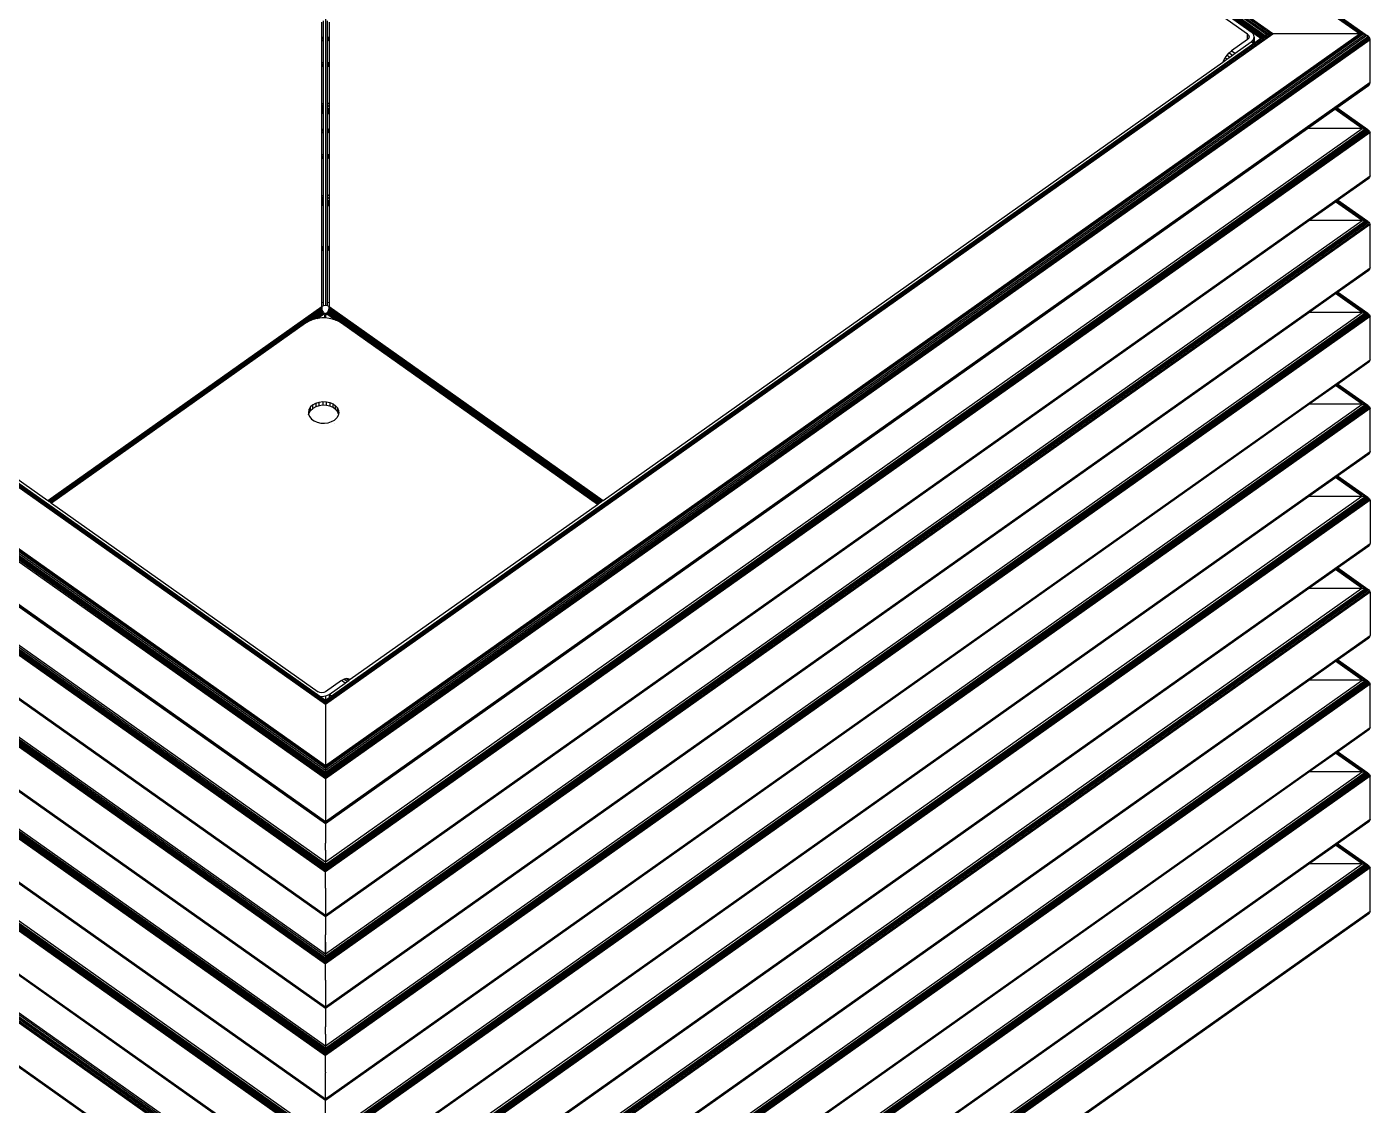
# Model space of a CAD drawing. Header units: inches. Extents: x 10 to 4608, y 10 to 3261.
# Drawn here: x 2988 to 3691, y 1895 to 2459 of the extents above; entities that cross this region are included whole.
import ezdxf

# ---------------------------------------------------------------- set-up
doc = ezdxf.new("R2010")
doc.units = ezdxf.units.IN
doc.header["$MEASUREMENT"] = 0

msp = doc.modelspace()

# ---------------------------------------------------------------- linework, layer by layer
for p, q in [((3144.38, 2840.01), (3690.29, 2454)), ((3144.38, 2839.95), (3689.56, 2454.45)), ((3144.38, 2839.67), (3688.65, 2454.82)), ((3144.38, 2839.22), (3687.64, 2455.08)), ((3144.38, 2838.63), (3686.59, 2455.23)), ((3685.56, 2455.28), (3144.38, 2837.95)), ((3640.3, 2455.28), (3144.38, 2805.95)), ((3639.27, 2455.23), (3144.38, 2805.17)), ((3144.38, 2804.28), (3638.22, 2455.08)), ((3637.21, 2454.82), (3144.38, 2803.3)), ((3144.38, 2802.29), (3636.3, 2454.45)), ((3635.57, 2454), (3144.38, 2801.32)), ((3634.95, 2453.56), (3144.38, 2800.44)), ((3634.42, 2453.19), (3144.38, 2799.7)), ((3144.38, 2795.67), (3144.38, 2313.19)), ((3627.1, 2455.12), (3146.27, 2795.12)), ((3148.16, 2796.45), (3628.99, 2456.45)), ((3142.5, 2453.08), (3142.5, 2461.49)), ((3143.36, 2453.69), (3143.36, 2462.11)), ((3145.4, 2453.69), (3145.4, 2462.11)), ((3146.27, 2461.49), (3146.27, 2453.08)), ((3144.38, 2067.98), (2598.48, 2454)), ((3144.38, 2068.96), (2599.21, 2454.45)), ((3144.38, 2069.96), (2600.12, 2454.82)), ((3144.38, 2070.94), (2601.13, 2455.08)), ((3144.38, 2071.84), (2602.18, 2455.23)), ((2603.21, 2455.28), (3144.38, 2072.61)), ((2648.47, 2455.28), (3144.38, 2104.61)), ((2649.5, 2455.23), (3144.38, 2105.29)), ((3144.38, 2105.89), (2650.55, 2455.08)), ((2651.56, 2454.82), (3144.38, 2106.34)), ((3144.38, 2106.61), (2652.47, 2454.45)), ((3144.38, 2104.61), (3640.3, 2455.28)), ((3144.38, 2072.61), (3685.56, 2455.28)), ((3144.38, 2105.29), (3639.27, 2455.23)), ((3686.59, 2455.23), (3144.38, 2071.84)), ((3638.22, 2455.08), (3144.38, 2105.89)), ((3687.64, 2455.08), (3144.38, 2070.94)), ((3144.38, 2106.34), (3637.21, 2454.82)), ((3688.65, 2454.82), (3144.38, 2069.96)), ((3636.3, 2454.45), (3144.38, 2106.61)), ((3689.56, 2454.45), (3144.38, 2068.96)), ((3690.29, 2454), (3144.38, 2067.98)), ((3627.1, 2452.45), (3627.1, 2455.12)), ((3627.1, 2455.12), (3627.68, 2454.51)), ((3627.68, 2454.51), (3627.88, 2453.78)), ((3627.68, 2454.51), (3627.68, 2453.06)), ((3627.88, 2453.78), (3627.68, 2453.06)), ((3630.14, 2455.23), (3628.99, 2456.45)), ((3634.01, 2452.9), (3628.99, 2456.45)), ((3630.55, 2453.78), (3630.14, 2455.23)), ((3630.14, 2452.34), (3630.55, 2453.78)), ((3630.55, 2453.78), (3630.55, 2450.45)), ((3634.95, 2453.56), (3635.57, 2454)), ((3636.3, 2454.45), (3635.57, 2454)), ((3637.21, 2454.82), (3636.3, 2454.45)), ((3638.22, 2455.08), (3637.21, 2454.82)), ((3639.27, 2455.23), (3638.22, 2455.08)), ((3640.3, 2455.28), (3639.27, 2455.23)), ((3685.56, 2455.28), (3640.3, 2455.28)), ((3686.59, 2455.23), (3685.56, 2455.28)), ((3687.64, 2455.08), (3686.59, 2455.23)), ((3688.65, 2454.82), (3687.64, 2455.08)), ((3689.56, 2454.45), (3688.65, 2454.82)), ((3690.29, 2454), (3689.56, 2454.45)), ((3690.82, 2453.49), (3690.29, 2454)), ((2597.55, 2452.45), (3144.38, 2065.78)), ((3144.38, 2066.37), (2597.65, 2452.97)), ((3144.38, 2067.11), (2597.95, 2453.49)), ((2656.57, 2451.62), (3141.32, 2108.85)), ((2659.78, 2451.12), (2999.06, 2211.21)), ((3142.5, 2453.08), (3143.36, 2453.69)), ((3143.36, 2453.64), (3142.5, 2453.03)), ((3143.36, 2453.44), (3142.5, 2452.83)), ((3143.36, 2453.1), (3142.5, 2452.49)), ((3142.5, 2453.03), (3142.5, 2453.08)), ((3142.5, 2452.83), (3142.5, 2453.03)), ((3142.5, 2452.49), (3142.5, 2452.83)), ((3142.5, 2451.53), (3142.5, 2452.49)), ((3143.36, 2452.14), (3142.5, 2451.53)), ((3142.5, 2439.75), (3142.5, 2451.53)), ((3143.36, 2453.64), (3143.36, 2453.69)), ((3143.36, 2453.44), (3143.36, 2453.64)), ((3143.36, 2453.1), (3143.36, 2453.44)), ((3143.36, 2452.14), (3143.36, 2453.1)), ((3143.36, 2440.36), (3143.36, 2452.14)), ((3690.82, 2453.49), (3144.38, 2067.11)), ((3691.12, 2452.97), (3144.38, 2066.37)), ((3144.38, 2065.78), (3691.21, 2452.45)), ((3145.4, 2453.69), (3146.27, 2453.08)), ((3145.4, 2453.64), (3145.4, 2453.69)), ((3146.27, 2453.03), (3145.4, 2453.64)), ((3145.4, 2453.44), (3145.4, 2453.64)), ((3146.27, 2452.83), (3145.4, 2453.44)), ((3145.4, 2453.1), (3145.4, 2453.44)), ((3145.4, 2453.1), (3146.27, 2452.49)), ((3145.4, 2452.14), (3145.4, 2453.1)), ((3146.27, 2451.53), (3145.4, 2452.14)), ((3145.4, 2440.36), (3145.4, 2452.14)), ((3146.27, 2453.08), (3146.27, 2453.03)), ((3146.27, 2453.03), (3146.27, 2452.83)), ((3146.27, 2452.83), (3146.27, 2452.49)), ((3146.27, 2452.49), (3146.27, 2451.53)), ((3146.27, 2451.53), (3146.27, 2439.75)), ((3147.52, 2108.9), (3630.24, 2450.23)), ((3627.1, 2452.45), (3618.68, 2446.5)), ((3620.57, 2445.16), (3628.99, 2451.12)), ((3627.68, 2453.06), (3627.1, 2452.45)), ((3628.99, 2451.12), (3630.14, 2452.34)), ((3630.14, 2450.3), (3628.99, 2451.12)), ((3630.14, 2450.3), (3630.14, 2452.34)), ((3630.24, 2450.23), (3630.14, 2450.3)), ((3630.24, 2450.23), (3630.55, 2450.45)), ((3630.55, 2450.45), (3634.01, 2452.9)), ((3634.01, 2452.9), (3634.42, 2453.19)), ((3634.42, 2453.19), (3634.95, 2453.56)), ((3691.12, 2452.97), (3690.82, 2453.49)), ((3691.21, 2452.45), (3691.12, 2452.97)), ((3691.21, 2429.82), (3691.21, 2452.45)), ((3143.36, 2440.36), (3142.5, 2439.75)), ((3142.5, 2438.87), (3142.5, 2439.75)), ((3143.36, 2439.48), (3143.36, 2440.36)), ((3146.27, 2439.75), (3145.4, 2440.36)), ((3145.4, 2439.48), (3145.4, 2440.36)), ((3146.27, 2439.75), (3146.27, 2438.87)), ((3289.71, 2211.21), (3614.06, 2440.57)), ((3614.06, 2440.57), (3615.35, 2442.76)), ((3614.06, 2440.57), (3616.26, 2442.12)), ((3615.35, 2442.76), (3616.33, 2444.2)), ((3616.26, 2442.12), (3615.35, 2442.76)), ((3616.26, 2442.12), (3617.77, 2443.18)), ((3616.33, 2444.2), (3617.46, 2445.47)), ((3616.33, 2444.2), (3617.77, 2443.18)), ((3617.46, 2445.47), (3618.68, 2446.5)), ((3617.46, 2445.47), (3619.24, 2444.22)), ((3617.77, 2443.18), (3619.24, 2444.22)), ((3618.68, 2446.5), (3620.57, 2445.16)), ((3619.24, 2444.22), (3620.57, 2445.16)), ((3142.5, 2438.87), (3143.36, 2439.48)), ((3143.36, 2439.4), (3142.5, 2438.79)), ((3143.36, 2439.14), (3142.5, 2438.53)), ((3142.5, 2438.45), (3143.36, 2439.06)), ((3143.36, 2438.91), (3142.5, 2438.3)), ((3142.5, 2438.79), (3142.5, 2438.87)), ((3143.36, 2438.86), (3142.5, 2438.25)), ((3142.5, 2438.2), (3143.36, 2438.81)), ((3142.5, 2438.53), (3142.5, 2438.79)), ((3142.5, 2438.45), (3142.5, 2438.53)), ((3142.5, 2438.3), (3142.5, 2438.45)), ((3142.5, 2438.25), (3142.5, 2438.3)), ((3142.5, 2438.2), (3142.5, 2438.25)), ((3142.5, 2418.53), (3142.5, 2438.2)), ((3143.36, 2439.4), (3143.36, 2439.48)), ((3143.36, 2439.14), (3143.36, 2439.4)), ((3143.36, 2439.06), (3143.36, 2439.14)), ((3143.36, 2438.91), (3143.36, 2439.06)), ((3143.36, 2438.86), (3143.36, 2438.91)), ((3143.36, 2438.81), (3143.36, 2438.86)), ((3143.36, 2419.14), (3143.36, 2438.81)), ((3146.27, 2438.87), (3145.4, 2439.48)), ((3145.4, 2439.45), (3145.4, 2439.48)), ((3145.4, 2439.45), (3146.27, 2438.83)), ((3145.4, 2439.29), (3145.4, 2439.45)), ((3146.27, 2438.68), (3145.4, 2439.29)), ((3145.4, 2439.02), (3145.4, 2439.29)), ((3146.27, 2438.41), (3145.4, 2439.02)), ((3145.4, 2438.89), (3145.4, 2439.02)), ((3145.4, 2438.89), (3146.27, 2438.28)), ((3145.4, 2438.85), (3145.4, 2438.89)), ((3145.4, 2438.85), (3146.27, 2438.24)), ((3145.4, 2438.81), (3145.4, 2438.85)), ((3146.27, 2438.19), (3145.4, 2438.81)), ((3145.4, 2419.14), (3145.4, 2438.81)), ((3146.27, 2438.87), (3146.27, 2438.83)), ((3146.27, 2438.83), (3146.27, 2438.68)), ((3146.27, 2438.68), (3146.27, 2438.41)), ((3146.27, 2438.41), (3146.27, 2438.28)), ((3146.27, 2438.28), (3146.27, 2438.24)), ((3146.27, 2438.24), (3146.27, 2438.19)), ((3146.27, 2438.19), (3146.27, 2418.53)), ((3144.38, 2043.16), (2597.55, 2429.82)), ((2597.65, 2429.31), (3144.38, 2042.71)), ((2597.95, 2428.78), (3144.38, 2042.4)), ((3691.21, 2429.82), (3144.38, 2043.16)), ((3144.38, 2042.71), (3691.12, 2429.31)), ((3144.38, 2042.4), (3690.82, 2428.78)), ((3673.82, 2416.63), (3690.29, 2428.28)), ((3690.29, 2428.28), (3690.82, 2428.78)), ((3690.82, 2428.78), (3691.12, 2429.31)), ((3691.12, 2429.31), (3691.21, 2429.82)), ((3142.5, 2418.53), (3143.36, 2419.14)), ((3143.36, 2417.89), (3143.36, 2419.14)), ((3146.27, 2418.53), (3145.4, 2419.14)), ((3145.4, 2417.97), (3145.4, 2419.14)), ((3142.5, 2417.28), (3142.5, 2418.53)), ((3143.36, 2417.89), (3142.5, 2417.28)), ((3142.5, 2416.54), (3142.5, 2417.28)), ((3142.5, 2416.54), (3143.36, 2417.16)), ((3142.5, 2415.79), (3142.5, 2416.54)), ((3142.5, 2415.79), (3143.36, 2416.4)), ((3142.5, 2415.06), (3142.5, 2415.79)), ((3143.36, 2415.67), (3142.5, 2415.06)), ((3142.5, 2414.4), (3142.5, 2415.06)), ((3142.5, 2414.4), (3143.36, 2415.01)), ((3142.5, 2413.85), (3143.36, 2414.46)), ((3142.5, 2413.85), (3142.5, 2414.4)), ((3143.36, 2414.02), (3142.5, 2413.41)), ((3142.5, 2413.41), (3142.5, 2413.85)), ((3142.5, 2405), (3142.5, 2413.41)), ((3143.36, 2417.16), (3143.36, 2417.89)), ((3143.36, 2416.4), (3143.36, 2417.16)), ((3143.36, 2415.67), (3143.36, 2416.4)), ((3143.36, 2415.01), (3143.36, 2415.67)), ((3143.36, 2414.46), (3143.36, 2415.01)), ((3143.36, 2414.02), (3143.36, 2414.46)), ((3143.36, 2405.61), (3143.36, 2414.02)), ((3145.4, 2417.97), (3146.27, 2417.36)), ((3145.4, 2416.58), (3145.4, 2417.97)), ((3145.4, 2416.58), (3146.27, 2415.97)), ((3145.4, 2415.89), (3145.4, 2416.58)), ((3145.4, 2415.89), (3146.27, 2415.28)), ((3145.4, 2415.25), (3145.4, 2415.89)), ((3146.27, 2414.64), (3145.4, 2415.25)), ((3145.4, 2414.7), (3145.4, 2415.25)), ((3146.27, 2414.09), (3145.4, 2414.7)), ((3145.4, 2414.24), (3145.4, 2414.7)), ((3145.4, 2414.24), (3146.27, 2413.63)), ((3145.4, 2414.02), (3145.4, 2414.24)), ((3145.4, 2414.02), (3146.27, 2413.41)), ((3145.4, 2405.61), (3145.4, 2414.02)), ((3146.27, 2418.53), (3146.27, 2417.36)), ((3146.27, 2417.36), (3146.27, 2415.97)), ((3146.27, 2415.97), (3146.27, 2415.28)), ((3146.27, 2415.28), (3146.27, 2414.64)), ((3146.27, 2414.64), (3146.27, 2414.09)), ((3146.27, 2414.09), (3146.27, 2413.63)), ((3146.27, 2413.63), (3146.27, 2413.41)), ((3146.27, 2413.41), (3146.27, 2405)), ((3658.48, 2405.78), (3672.73, 2415.85)), ((3672.73, 2415.85), (3673.4, 2416.33)), ((3686.97, 2405.78), (3672.73, 2415.85)), ((3673.4, 2416.33), (3673.64, 2416.5)), ((3673.4, 2416.33), (3688.53, 2405.63)), ((3673.64, 2416.5), (3673.79, 2416.6)), ((3689.29, 2405.44), (3673.64, 2416.5)), ((3673.79, 2416.6), (3673.82, 2416.63)), ((3689.97, 2405.16), (3673.79, 2416.6)), ((3673.82, 2416.63), (3690.52, 2404.82)), ((3144.38, 2018.64), (2598.25, 2404.82)), ((2598.8, 2405.16), (3144.38, 2019.37)), ((2599.48, 2405.44), (3144.38, 2020.13)), ((3144.38, 2020.86), (2600.24, 2405.63)), ((2601.8, 2405.78), (3144.38, 2022.12)), ((2630.29, 2405.78), (3144.38, 2042.26)), ((3142.5, 2405), (3143.36, 2405.61)), ((3143.36, 2405.56), (3142.5, 2404.95)), ((3143.36, 2405.36), (3142.5, 2404.74)), ((3143.36, 2405.02), (3142.5, 2404.4)), ((3142.5, 2404.95), (3142.5, 2405)), ((3142.5, 2404.74), (3142.5, 2404.95)), ((3142.5, 2404.4), (3142.5, 2404.74)), ((3143.36, 2405.56), (3143.36, 2405.61)), ((3143.36, 2405.36), (3143.36, 2405.56)), ((3143.36, 2405.02), (3143.36, 2405.36)), ((3143.36, 2404.06), (3143.36, 2405.02)), ((3144.38, 2022.12), (3686.97, 2405.78)), ((3144.38, 2042.26), (3658.48, 2405.78)), ((3144.38, 2020.86), (3688.53, 2405.63)), ((3144.38, 2020.13), (3689.29, 2405.44)), ((3144.38, 2019.37), (3689.97, 2405.16)), ((3690.52, 2404.82), (3144.38, 2018.64)), ((3145.4, 2405.61), (3146.27, 2405)), ((3145.4, 2405.56), (3145.4, 2405.61)), ((3146.27, 2404.95), (3145.4, 2405.56)), ((3145.4, 2405.36), (3145.4, 2405.56)), ((3146.27, 2404.74), (3145.4, 2405.36)), ((3145.4, 2405.02), (3145.4, 2405.36)), ((3145.4, 2405.02), (3146.27, 2404.4)), ((3145.4, 2404.06), (3145.4, 2405.02)), ((3146.27, 2405), (3146.27, 2404.95)), ((3146.27, 2404.95), (3146.27, 2404.74)), ((3146.27, 2404.74), (3146.27, 2404.4)), ((3686.97, 2405.78), (3658.48, 2405.78)), ((3686.97, 2405.78), (3688.53, 2405.63)), ((3688.53, 2405.63), (3689.29, 2405.44)), ((3689.29, 2405.44), (3689.97, 2405.16)), ((3689.97, 2405.16), (3690.52, 2404.82)), ((3690.52, 2404.82), (3690.92, 2404.44)), ((2597.55, 2403.66), (3144.38, 2016.99)), ((2597.63, 2404.05), (3144.38, 2017.43)), ((2597.85, 2404.44), (3144.38, 2017.99)), ((3142.5, 2403.45), (3142.5, 2404.4)), ((3143.36, 2404.06), (3142.5, 2403.45)), ((3142.5, 2391.66), (3142.5, 2403.45)), ((3143.36, 2392.27), (3143.36, 2404.06)), ((3144.38, 2017.99), (3690.92, 2404.44)), ((3144.38, 2017.43), (3691.14, 2404.05)), ((3691.21, 2403.66), (3144.38, 2016.99)), ((3146.27, 2403.45), (3145.4, 2404.06)), ((3145.4, 2392.27), (3145.4, 2404.06)), ((3146.27, 2404.4), (3146.27, 2403.45)), ((3146.27, 2403.45), (3146.27, 2391.66)), ((3690.92, 2404.44), (3691.14, 2404.05)), ((3691.14, 2404.05), (3691.21, 2403.66)), ((3691.21, 2381.03), (3691.21, 2403.66)), ((3143.36, 2392.27), (3142.5, 2391.66)), ((3142.5, 2390.78), (3142.5, 2391.66)), ((3142.5, 2390.78), (3143.36, 2391.4)), ((3143.36, 2391.32), (3142.5, 2390.71)), ((3143.36, 2391.06), (3142.5, 2390.45)), ((3142.5, 2390.37), (3143.36, 2390.98)), ((3143.36, 2390.83), (3142.5, 2390.21)), ((3142.5, 2390.71), (3142.5, 2390.78)), ((3143.36, 2390.77), (3142.5, 2390.16)), ((3142.5, 2390.11), (3143.36, 2390.72)), ((3142.5, 2390.45), (3142.5, 2390.71)), ((3143.36, 2391.4), (3143.36, 2392.27)), ((3143.36, 2391.32), (3143.36, 2391.4)), ((3143.36, 2391.06), (3143.36, 2391.32)), ((3143.36, 2390.98), (3143.36, 2391.06)), ((3143.36, 2390.83), (3143.36, 2390.98)), ((3143.36, 2390.77), (3143.36, 2390.83)), ((3143.36, 2390.72), (3143.36, 2390.77)), ((3143.36, 2371.06), (3143.36, 2390.72)), ((3146.27, 2391.66), (3145.4, 2392.27)), ((3145.4, 2391.4), (3145.4, 2392.27)), ((3146.27, 2390.78), (3145.4, 2391.4)), ((3145.4, 2391.36), (3145.4, 2391.4)), ((3145.4, 2391.36), (3146.27, 2390.75)), ((3145.4, 2391.2), (3145.4, 2391.36)), ((3146.27, 2390.59), (3145.4, 2391.2)), ((3145.4, 2390.94), (3145.4, 2391.2)), ((3146.27, 2390.33), (3145.4, 2390.94)), ((3145.4, 2390.81), (3145.4, 2390.94)), ((3145.4, 2390.81), (3146.27, 2390.2)), ((3145.4, 2390.77), (3145.4, 2390.81)), ((3145.4, 2390.77), (3146.27, 2390.16)), ((3145.4, 2390.72), (3145.4, 2390.77)), ((3146.27, 2390.11), (3145.4, 2390.72)), ((3145.4, 2371.06), (3145.4, 2390.72)), ((3146.27, 2391.66), (3146.27, 2390.78)), ((3146.27, 2390.78), (3146.27, 2390.75)), ((3146.27, 2390.75), (3146.27, 2390.59)), ((3146.27, 2390.59), (3146.27, 2390.33)), ((3142.5, 2390.37), (3142.5, 2390.45)), ((3142.5, 2390.21), (3142.5, 2390.37)), ((3142.5, 2390.16), (3142.5, 2390.21)), ((3142.5, 2390.11), (3142.5, 2390.16)), ((3142.5, 2370.45), (3142.5, 2390.11)), ((3146.27, 2390.33), (3146.27, 2390.2)), ((3146.27, 2390.2), (3146.27, 2390.16)), ((3146.27, 2390.16), (3146.27, 2390.11)), ((3146.27, 2390.11), (3146.27, 2370.45)), ((2597.55, 2381.03), (3144.38, 1994.37)), ((3144.38, 1994.03), (2597.63, 2380.65)), ((3144.38, 1993.8), (2597.85, 2380.25)), ((3144.38, 1994.37), (3691.21, 2381.03)), ((3691.14, 2380.65), (3144.38, 1994.03)), ((3144.38, 1993.8), (3690.92, 2380.25)), ((3674.16, 2368.31), (3690.52, 2379.87)), ((3690.92, 2380.25), (3690.52, 2379.87)), ((3691.14, 2380.65), (3690.92, 2380.25)), ((3691.21, 2381.03), (3691.14, 2380.65)), ((3142.5, 2370.45), (3143.36, 2371.06)), ((3142.5, 2369.2), (3142.5, 2370.45)), ((3143.36, 2369.81), (3142.5, 2369.2)), ((3143.36, 2369.81), (3143.36, 2371.06)), ((3143.36, 2369.07), (3143.36, 2369.81)), ((3146.27, 2370.45), (3145.4, 2371.06)), ((3145.4, 2369.88), (3145.4, 2371.06)), ((3145.4, 2369.88), (3146.27, 2369.27)), ((3145.4, 2368.49), (3145.4, 2369.88)), ((3146.27, 2370.45), (3146.27, 2369.27)), ((3142.5, 2368.46), (3142.5, 2369.2)), ((3142.5, 2368.46), (3143.36, 2369.07)), ((3142.5, 2367.71), (3142.5, 2368.46)), ((3142.5, 2367.71), (3143.36, 2368.32)), ((3142.5, 2366.98), (3142.5, 2367.71)), ((3143.36, 2367.59), (3142.5, 2366.98)), ((3142.5, 2366.32), (3142.5, 2366.98)), ((3142.5, 2366.32), (3143.36, 2366.93)), ((3142.5, 2365.76), (3143.36, 2366.38)), ((3142.5, 2365.76), (3142.5, 2366.32)), ((3143.36, 2365.94), (3142.5, 2365.33)), ((3142.5, 2365.33), (3142.5, 2365.76)), ((3142.5, 2343.58), (3142.5, 2365.33)), ((3143.36, 2368.32), (3143.36, 2369.07)), ((3143.36, 2367.59), (3143.36, 2368.32)), ((3143.36, 2366.93), (3143.36, 2367.59)), ((3143.36, 2366.38), (3143.36, 2366.93)), ((3143.36, 2365.94), (3143.36, 2366.38)), ((3143.36, 2344.19), (3143.36, 2365.94)), ((3145.4, 2368.49), (3146.27, 2367.88)), ((3145.4, 2367.81), (3145.4, 2368.49)), ((3145.4, 2367.81), (3146.27, 2367.19)), ((3145.4, 2367.17), (3145.4, 2367.81)), ((3146.27, 2366.56), (3145.4, 2367.17)), ((3145.4, 2366.61), (3145.4, 2367.17)), ((3146.27, 2366), (3145.4, 2366.61)), ((3145.4, 2366.16), (3145.4, 2366.61)), ((3145.4, 2366.16), (3146.27, 2365.55)), ((3145.4, 2365.94), (3145.4, 2366.16)), ((3145.4, 2365.94), (3146.27, 2365.33)), ((3145.4, 2344.19), (3145.4, 2365.94)), ((3146.27, 2369.27), (3146.27, 2367.88)), ((3146.27, 2367.88), (3146.27, 2367.19)), ((3146.27, 2367.19), (3146.27, 2366.56)), ((3146.27, 2366.56), (3146.27, 2366)), ((3146.27, 2366), (3146.27, 2365.55)), ((3146.27, 2365.55), (3146.27, 2365.33)), ((3146.27, 2365.33), (3146.27, 2343.58)), ((3659.16, 2357.7), (3673.07, 2367.53)), ((3673.07, 2367.53), (3673.74, 2368.01)), ((3686.97, 2357.7), (3673.07, 2367.53)), ((3673.74, 2368.01), (3673.98, 2368.18)), ((3673.74, 2368.01), (3688.53, 2357.55)), ((3673.98, 2368.18), (3674.13, 2368.28)), ((3689.29, 2357.35), (3673.98, 2368.18)), ((3674.13, 2368.28), (3674.16, 2368.31)), ((3689.97, 2357.08), (3674.13, 2368.28)), ((3674.16, 2368.31), (3690.52, 2356.74)), ((2597.55, 2355.58), (3144.38, 1968.91)), ((2597.63, 2355.96), (3144.38, 1969.35)), ((2597.85, 2356.36), (3144.38, 1969.9)), ((3144.38, 1970.56), (2598.25, 2356.74)), ((2598.8, 2357.08), (3144.38, 1971.29)), ((2599.48, 2357.35), (3144.38, 1972.04)), ((3144.38, 1972.78), (2600.24, 2357.55)), ((2601.8, 2357.7), (3144.37, 1974.04)), ((2629.6, 2357.7), (3144.38, 1993.69)), ((3144.38, 1993.69), (3659.16, 2357.7)), ((3144.38, 1972.78), (3688.53, 2357.55)), ((3144.38, 1972.04), (3689.29, 2357.35)), ((3144.38, 1971.29), (3689.97, 2357.08)), ((3690.52, 2356.74), (3144.38, 1970.56)), ((3144.38, 1969.9), (3690.92, 2356.36)), ((3144.38, 1969.35), (3691.14, 2355.96)), ((3691.21, 2355.58), (3144.38, 1968.91)), ((3144.4, 1974.05), (3686.97, 2357.7)), ((3686.97, 2357.7), (3659.16, 2357.7)), ((3686.97, 2357.7), (3688.53, 2357.55)), ((3688.53, 2357.55), (3689.29, 2357.35)), ((3689.29, 2357.35), (3689.97, 2357.08)), ((3689.97, 2357.08), (3690.52, 2356.74)), ((3690.52, 2356.74), (3690.92, 2356.36)), ((3690.92, 2356.36), (3691.14, 2355.96)), ((3691.14, 2355.96), (3691.21, 2355.58)), ((3691.21, 2332.95), (3691.21, 2355.58)), ((3143.36, 2344.19), (3142.5, 2343.58)), ((3142.5, 2342.7), (3142.5, 2343.58)), ((3142.5, 2342.7), (3143.36, 2343.31)), ((3143.36, 2343.24), (3142.5, 2342.62)), ((3143.36, 2342.98), (3142.5, 2342.36)), ((3142.5, 2342.28), (3143.36, 2342.89)), ((3143.36, 2342.74), (3142.5, 2342.13)), ((3142.5, 2342.62), (3142.5, 2342.7)), ((3143.36, 2342.69), (3142.5, 2342.08)), ((3142.5, 2342.03), (3143.36, 2342.64)), ((3142.5, 2342.36), (3142.5, 2342.62)), ((3142.5, 2342.28), (3142.5, 2342.36)), ((3142.5, 2342.13), (3142.5, 2342.28)), ((3142.5, 2342.08), (3142.5, 2342.13)), ((3142.5, 2342.03), (3142.5, 2342.08)), ((3142.5, 2314.81), (3142.5, 2342.03)), ((3143.36, 2343.31), (3143.36, 2344.19)), ((3143.36, 2343.24), (3143.36, 2343.31)), ((3143.36, 2342.98), (3143.36, 2343.24)), ((3143.36, 2342.89), (3143.36, 2342.98)), ((3143.36, 2342.74), (3143.36, 2342.89)), ((3143.36, 2342.69), (3143.36, 2342.74)), ((3143.36, 2342.64), (3143.36, 2342.69)), ((3143.36, 2314.93), (3143.36, 2342.64)), ((3146.27, 2343.58), (3145.4, 2344.19)), ((3145.4, 2343.31), (3145.4, 2344.19)), ((3146.27, 2342.7), (3145.4, 2343.31)), ((3145.4, 2343.28), (3145.4, 2343.31)), ((3145.4, 2343.28), (3146.27, 2342.67)), ((3145.4, 2343.12), (3145.4, 2343.28)), ((3146.27, 2342.51), (3145.4, 2343.12)), ((3145.4, 2342.85), (3145.4, 2343.12)), ((3146.27, 2342.24), (3145.4, 2342.85)), ((3145.4, 2342.73), (3145.4, 2342.85)), ((3145.4, 2342.73), (3146.27, 2342.11)), ((3145.4, 2342.69), (3145.4, 2342.73)), ((3145.4, 2342.69), (3146.27, 2342.07)), ((3145.4, 2342.64), (3145.4, 2342.69)), ((3146.27, 2342.03), (3145.4, 2342.64)), ((3145.4, 2314.93), (3145.4, 2342.64)), ((3146.27, 2343.58), (3146.27, 2342.7)), ((3146.27, 2342.7), (3146.27, 2342.67)), ((3146.27, 2342.67), (3146.27, 2342.51)), ((3146.27, 2342.51), (3146.27, 2342.24)), ((3146.27, 2342.24), (3146.27, 2342.11)), ((3146.27, 2342.11), (3146.27, 2342.07)), ((3146.27, 2342.07), (3146.27, 2342.03)), ((3146.27, 2342.03), (3146.27, 2314.81)), ((2597.55, 2332.95), (3144.38, 1946.28)), ((3144.38, 1945.95), (2597.63, 2332.56)), ((3144.38, 1945.71), (2597.85, 2332.17)), ((3144.38, 1946.28), (3691.21, 2332.95)), ((3691.14, 2332.56), (3144.38, 1945.95)), ((3144.38, 1945.71), (3690.92, 2332.17)), ((3674.16, 2320.22), (3690.52, 2331.79)), ((3690.92, 2332.17), (3690.52, 2331.79)), ((3691.14, 2332.56), (3690.92, 2332.17)), ((3691.21, 2332.95), (3691.14, 2332.56)), ((3673.98, 2320.09), (3674.13, 2320.2)), ((3674.13, 2320.2), (3674.16, 2320.22)), ((3689.97, 2308.99), (3674.13, 2320.2)), ((3674.16, 2320.22), (3690.52, 2308.65)), ((3142.5, 2314.81), (3143.36, 2314.93)), ((3142.5, 2312.64), (3142.5, 2314.81)), ((3143.36, 2313.04), (3143.36, 2314.93)), ((3144.38, 2313.19), (3143.36, 2313.04)), ((3145.4, 2313.04), (3144.38, 2313.19)), ((3145.4, 2314.93), (3146.27, 2314.81)), ((3145.4, 2313.04), (3145.4, 2314.93)), ((3146.27, 2314.81), (3146.27, 2312.64)), ((3659.16, 2309.62), (3673.07, 2319.45)), ((3673.07, 2319.45), (3673.74, 2319.92)), ((3686.97, 2309.62), (3673.07, 2319.45)), ((3673.74, 2319.92), (3673.98, 2320.09)), ((3673.74, 2319.92), (3688.53, 2309.47)), ((3689.29, 2309.27), (3673.98, 2320.09)), ((2597.55, 2307.49), (3144.38, 1920.83)), ((2597.63, 2307.88), (3144.38, 1921.26)), ((2597.85, 2308.27), (3144.38, 1921.82)), ((3144.38, 1922.48), (2598.25, 2308.65)), ((2598.8, 2308.99), (3144.38, 1923.21)), ((2599.48, 2309.27), (3144.38, 1923.96)), ((3144.38, 1924.7), (2600.24, 2309.47)), ((2601.8, 2309.62), (3144.37, 1925.96)), ((2629.6, 2309.62), (3144.37, 1945.62)), ((2999.06, 2211.21), (3142.5, 2312.64)), ((2999.36, 2211), (3142.45, 2312.18)), ((3142.48, 2311.69), (2999.71, 2210.75)), ((3142.57, 2311.19), (3000.12, 2210.46)), ((3142.72, 2310.68), (3000.56, 2210.15)), ((3142.92, 2310.18), (3134.93, 2304.53)), ((3143.16, 2309.72), (3137.52, 2305.73)), ((3138.78, 2306.14), (3137.52, 2305.73)), ((3139.03, 2306.19), (3138.78, 2306.14)), ((3143.43, 2309.3), (3139.03, 2306.19)), ((3140.14, 2306.42), (3139.03, 2306.19)), ((3140.14, 2306.42), (3143.72, 2308.94)), ((3140.61, 2306.51), (3140.14, 2306.42)), ((3142.49, 2306.71), (3140.61, 2306.51)), ((3142.5, 2312.64), (3142.45, 2312.18)), ((3142.45, 2312.18), (3142.48, 2311.69)), ((3142.48, 2311.69), (3142.57, 2311.19)), ((3144.05, 2306.71), (3142.49, 2306.71)), ((3143.36, 2313.04), (3142.5, 2312.64)), ((3142.57, 2311.19), (3142.72, 2310.68)), ((3142.72, 2310.68), (3142.92, 2310.18)), ((3142.92, 2310.18), (3143.16, 2309.72)), ((3143.16, 2309.72), (3143.43, 2309.3)), ((3143.43, 2309.3), (3143.72, 2308.94)), ((3144.22, 2309.3), (3143.72, 2308.94)), ((3144.05, 2306.71), (3144.09, 2307.32)), ((3144.17, 2306.71), (3144.05, 2306.71)), ((3144.09, 2307.32), (3144.22, 2309.3)), ((3144.09, 2307.32), (3144.22, 2307.41)), ((3144.22, 2307.41), (3144.17, 2306.71)), ((3144.39, 2306.71), (3144.17, 2306.71)), ((3144.22, 2307.41), (3144.22, 2309.3)), ((3144.37, 1945.62), (3659.16, 2309.62)), ((3144.38, 1924.7), (3688.53, 2309.47)), ((3144.38, 1923.96), (3689.29, 2309.27)), ((3144.38, 1923.21), (3689.97, 2308.99)), ((3690.52, 2308.65), (3144.38, 1922.48)), ((3144.38, 1921.82), (3690.92, 2308.27)), ((3144.38, 1921.26), (3691.14, 2307.88)), ((3691.21, 2307.49), (3144.38, 1920.83)), ((3144.55, 2309.3), (3144.39, 2306.71)), ((3146.28, 2306.51), (3144.39, 2306.71)), ((3144.4, 1925.96), (3686.97, 2309.62)), ((3145.05, 2308.94), (3144.55, 2309.3)), ((3145.05, 2308.94), (3145.34, 2309.3)), ((3145.05, 2308.94), (3149.8, 2305.59)), ((3145.34, 2309.3), (3145.61, 2309.72)), ((3152.87, 2303.97), (3145.34, 2309.3)), ((3146.27, 2312.64), (3145.4, 2313.04)), ((3145.61, 2309.72), (3145.85, 2310.18)), ((3287.31, 2209.52), (3145.61, 2309.72)), ((3145.85, 2310.18), (3146.05, 2310.68)), ((3287.76, 2209.83), (3145.85, 2310.18)), ((3146.05, 2310.68), (3146.2, 2311.19)), ((3288.21, 2210.15), (3146.05, 2310.68)), ((3146.2, 2311.19), (3146.29, 2311.69)), ((3288.65, 2210.46), (3146.2, 2311.19)), ((3146.27, 2312.64), (3289.71, 2211.21)), ((3146.32, 2312.18), (3146.27, 2312.64)), ((3148.1, 2306.14), (3146.28, 2306.51)), ((3146.29, 2311.69), (3146.32, 2312.18)), ((3289.05, 2210.75), (3146.29, 2311.69)), ((3146.32, 2312.18), (3289.41, 2211)), ((3149.8, 2305.59), (3148.1, 2306.14)), ((3686.97, 2309.62), (3659.16, 2309.62)), ((3686.97, 2309.62), (3688.53, 2309.47)), ((3688.53, 2309.47), (3689.29, 2309.27)), ((3689.29, 2309.27), (3689.97, 2308.99)), ((3689.97, 2308.99), (3690.52, 2308.65)), ((3690.52, 2308.65), (3690.92, 2308.27)), ((3690.92, 2308.27), (3691.14, 2307.88)), ((3691.14, 2307.88), (3691.21, 2307.49)), ((3691.21, 2284.87), (3691.21, 2307.49)), ((3134.01, 2303.97), (3000.95, 2209.88)), ((3134.93, 2304.53), (3134.01, 2303.97)), ((3135.45, 2304.85), (3134.93, 2304.53)), ((3137.05, 2305.58), (3135.45, 2304.85)), ((3137.52, 2305.73), (3137.05, 2305.58)), ((3149.83, 2305.58), (3149.8, 2305.59)), ((3151.43, 2304.85), (3149.83, 2305.58)), ((3152.87, 2303.97), (3151.43, 2304.85)), ((3286.88, 2209.21), (3152.87, 2303.97)), ((2597.55, 2284.87), (3144.38, 1898.2)), ((3144.38, 1897.86), (2597.63, 2284.48)), ((3144.38, 1897.63), (2597.85, 2284.09)), ((3144.38, 1898.2), (3691.21, 2284.87)), ((3691.14, 2284.48), (3144.38, 1897.86)), ((3144.38, 1897.63), (3690.92, 2284.09)), ((3674.16, 2272.14), (3690.52, 2283.71)), ((3690.92, 2284.09), (3690.52, 2283.71)), ((3691.14, 2284.48), (3690.92, 2284.09)), ((3691.21, 2284.87), (3691.14, 2284.48)), ((3659.16, 2261.53), (3673.07, 2271.36)), ((3673.07, 2271.36), (3673.74, 2271.84)), ((3686.97, 2261.53), (3673.07, 2271.36)), ((3673.74, 2271.84), (3673.98, 2272.01)), ((3673.74, 2271.84), (3688.53, 2261.38)), ((3673.98, 2272.01), (3674.13, 2272.11)), ((3689.29, 2261.19), (3673.98, 2272.01)), ((3674.13, 2272.11), (3674.16, 2272.14)), ((3689.97, 2260.91), (3674.13, 2272.11)), ((3674.16, 2272.14), (3690.52, 2260.57)), ((2597.55, 2259.41), (3144.38, 1872.74)), ((2597.63, 2259.8), (3144.38, 1873.18)), ((2597.85, 2260.19), (3144.38, 1873.74)), ((3144.38, 1874.39), (2598.25, 2260.57)), ((2598.8, 2260.91), (3144.38, 1875.12)), ((2599.48, 2261.19), (3144.38, 1875.88)), ((3144.38, 1876.61), (2600.24, 2261.38)), ((2601.8, 2261.53), (3144.37, 1877.87)), ((2629.6, 2261.53), (3144.38, 1897.53)), ((3135.8, 2258.98), (3135.46, 2257.64)), ((3135.46, 2257.64), (3135.57, 2256.28)), ((3135.57, 2256.28), (3135.8, 2257.1)), ((3136.59, 2260.23), (3135.8, 2258.98)), ((3135.8, 2257.1), (3135.8, 2258.98)), ((3135.8, 2257.1), (3136.59, 2258.34)), ((3137.78, 2261.3), (3136.59, 2260.23)), ((3136.59, 2258.34), (3136.59, 2260.23)), ((3136.59, 2258.34), (3137.78, 2259.42)), ((3137.78, 2261.3), (3139.3, 2262.14)), ((3137.78, 2259.42), (3137.78, 2261.3)), ((3139.3, 2260.26), (3137.78, 2259.42)), ((3139.3, 2262.14), (3141.06, 2262.7)), ((3139.3, 2262.14), (3139.3, 2260.26)), ((3141.06, 2260.82), (3139.3, 2260.26)), ((3141.06, 2262.7), (3142.96, 2262.95)), ((3141.06, 2260.82), (3141.06, 2262.7)), ((3142.96, 2261.06), (3141.06, 2260.82)), ((3142.96, 2262.95), (3144.88, 2262.87)), ((3142.96, 2262.95), (3142.96, 2261.06)), ((3144.88, 2260.98), (3142.96, 2261.06)), ((3144.38, 1897.53), (3659.16, 2261.53)), ((3144.38, 1876.61), (3688.53, 2261.38)), ((3144.38, 1875.88), (3689.29, 2261.19)), ((3144.38, 1875.12), (3689.97, 2260.91)), ((3690.52, 2260.57), (3144.38, 1874.39)), ((3144.38, 1873.74), (3690.92, 2260.19)), ((3144.38, 1873.18), (3691.14, 2259.8)), ((3691.21, 2259.41), (3144.38, 1872.74)), ((3144.4, 1877.88), (3686.97, 2261.53)), ((3144.88, 2262.87), (3146.72, 2262.46)), ((3144.88, 2260.98), (3144.88, 2262.87)), ((3146.72, 2260.57), (3144.88, 2260.98)), ((3146.72, 2262.46), (3148.37, 2261.75)), ((3146.72, 2262.46), (3146.72, 2260.57)), ((3148.37, 2259.87), (3146.72, 2260.57)), ((3148.37, 2261.75), (3149.74, 2260.79)), ((3148.37, 2259.87), (3148.37, 2261.75)), ((3149.74, 2258.9), (3148.37, 2259.87)), ((3149.74, 2260.79), (3150.74, 2259.62)), ((3149.74, 2258.9), (3149.74, 2260.79)), ((3150.74, 2257.74), (3149.74, 2258.9)), ((3150.74, 2259.62), (3151.31, 2258.32)), ((3150.74, 2257.74), (3150.74, 2259.62)), ((3151.3, 2256.46), (3150.74, 2257.74)), ((3151.31, 2258.32), (3151.43, 2256.96)), ((3151.31, 2256.51), (3151.31, 2258.32)), ((3151.43, 2256.96), (3151.31, 2256.51)), ((3686.97, 2261.53), (3659.16, 2261.53)), ((3686.97, 2261.53), (3688.53, 2261.38)), ((3688.53, 2261.38), (3689.29, 2261.19)), ((3689.29, 2261.19), (3689.97, 2260.91)), ((3689.97, 2260.91), (3690.52, 2260.57)), ((3690.52, 2260.57), (3690.92, 2260.19)), ((3690.92, 2260.19), (3691.14, 2259.8)), ((3691.14, 2259.8), (3691.21, 2259.41)), ((3691.21, 2236.78), (3691.21, 2259.41)), ((3135.57, 2256.28), (3136.15, 2254.98)), ((3136.15, 2254.98), (3137.14, 2253.81)), ((3137.14, 2253.81), (3138.51, 2252.85)), ((3138.51, 2252.85), (3140.16, 2252.14)), ((3140.16, 2252.14), (3142, 2251.74)), ((3142, 2251.74), (3143.92, 2251.66)), ((3143.92, 2251.66), (3145.82, 2251.9)), ((3145.82, 2251.9), (3147.58, 2252.46)), ((3147.58, 2252.46), (3149.1, 2253.3)), ((3149.05, 2251.39), (3148.97, 2251.34)), ((3150.29, 2254.38), (3149.1, 2253.3)), ((3151.08, 2255.62), (3150.29, 2254.38)), ((3151.3, 2256.46), (3151.08, 2255.62)), ((3151.31, 2256.51), (3151.3, 2256.46)), ((2597.55, 2236.78), (3144.38, 1850.12)), ((3144.38, 1849.78), (2597.63, 2236.4)), ((3144.38, 1849.55), (2597.85, 2236)), ((3144.38, 1850.12), (3691.21, 2236.78)), ((3691.14, 2236.4), (3144.38, 1849.78)), ((3144.38, 1849.55), (3690.92, 2236)), ((3690.92, 2236), (3690.52, 2235.62)), ((3691.14, 2236.4), (3690.92, 2236)), ((3691.21, 2236.78), (3691.14, 2236.4)), ((3674.16, 2224.06), (3690.52, 2235.62)), ((3659.16, 2213.45), (3673.07, 2223.28)), ((3673.07, 2223.28), (3673.74, 2223.76)), ((3686.95, 2213.46), (3673.07, 2223.28)), ((3673.74, 2223.76), (3673.98, 2223.93)), ((3673.74, 2223.76), (3688.53, 2213.3)), ((3673.98, 2223.93), (3674.13, 2224.03)), ((3689.29, 2213.1), (3673.98, 2223.93)), ((3674.13, 2224.03), (3674.16, 2224.06)), ((3689.97, 2212.83), (3674.13, 2224.03)), ((3674.16, 2224.06), (3690.52, 2212.49)), ((2597.55, 2211.33), (3144.37, 1824.67)), ((2597.63, 2211.71), (3144.37, 1825.1)), ((2597.85, 2212.11), (3144.37, 1825.66)), ((3144.37, 1826.32), (2598.25, 2212.49)), ((2598.8, 2212.83), (3144.37, 1827.05)), ((2599.48, 2213.1), (3144.37, 1827.8)), ((3144.37, 1828.54), (2600.24, 2213.3)), ((2601.8, 2213.45), (3144.37, 1829.79)), ((2629.6, 2213.45), (3144.38, 1849.44)), ((2999.06, 2211.21), (2999.36, 2211)), ((2999.36, 2211), (2999.71, 2210.75)), ((2999.71, 2210.75), (3000.12, 2210.46)), ((3000.12, 2210.46), (3000.56, 2210.15)), ((3000.56, 2210.15), (3000.95, 2209.88)), ((3000.95, 2209.88), (3140.61, 2111.12)), ((3144.37, 1828.54), (3688.53, 2213.3)), ((3144.37, 1827.8), (3689.29, 2213.1)), ((3144.37, 1827.05), (3689.97, 2212.83)), ((3690.52, 2212.49), (3144.37, 1826.32)), ((3144.37, 1825.66), (3690.92, 2212.11)), ((3144.37, 1825.1), (3691.14, 2211.71)), ((3691.21, 2211.33), (3144.37, 1824.67)), ((3144.38, 1849.44), (3659.16, 2213.45)), ((3144.4, 1829.8), (3686.95, 2213.46)), ((3157.42, 2117.67), (3286.88, 2209.21)), ((3286.88, 2209.21), (3287.31, 2209.52)), ((3287.31, 2209.52), (3287.76, 2209.83)), ((3287.76, 2209.83), (3288.21, 2210.15)), ((3288.21, 2210.15), (3288.65, 2210.46)), ((3288.65, 2210.46), (3289.05, 2210.75)), ((3289.05, 2210.75), (3289.41, 2211)), ((3289.41, 2211), (3289.71, 2211.21)), ((3659.16, 2213.45), (3686.95, 2213.46)), ((3686.95, 2213.46), (3688.53, 2213.3)), ((3688.53, 2213.3), (3689.29, 2213.1)), ((3689.29, 2213.1), (3689.97, 2212.83)), ((3689.97, 2212.83), (3690.52, 2212.49)), ((3690.52, 2212.49), (3690.92, 2212.11)), ((3690.92, 2212.11), (3691.14, 2211.71)), ((3691.14, 2211.71), (3691.21, 2211.33)), ((3691.21, 2211.33), (3691.21, 2188.7)), ((2597.55, 2188.7), (3144.37, 1802.04)), ((3144.37, 1801.7), (2597.63, 2188.31)), ((3144.37, 1801.47), (2597.85, 2187.92)), ((3144.37, 1802.04), (3691.21, 2188.7)), ((3691.14, 2188.31), (3144.37, 1801.7)), ((3144.37, 1801.47), (3690.92, 2187.92)), ((3674.16, 2175.97), (3690.52, 2187.54)), ((3690.92, 2187.92), (3690.52, 2187.54)), ((3691.14, 2188.31), (3690.92, 2187.92)), ((3691.21, 2188.7), (3691.14, 2188.31)), ((3659.16, 2165.37), (3673.07, 2175.2)), ((3673.07, 2175.2), (3673.74, 2175.67)), ((3686.95, 2165.38), (3673.07, 2175.2)), ((3673.74, 2175.67), (3673.98, 2175.84)), ((3673.74, 2175.67), (3688.53, 2165.22)), ((3673.98, 2175.84), (3674.13, 2175.95)), ((3689.29, 2165.02), (3673.98, 2175.84)), ((3674.13, 2175.95), (3674.16, 2175.97)), ((3689.97, 2164.74), (3674.13, 2175.95)), ((3674.16, 2175.97), (3690.52, 2164.41)), ((2629.6, 2165.37), (3144.37, 1801.37)), ((3144.37, 1801.37), (3659.16, 2165.37)), ((3144.38, 1780.45), (3688.53, 2165.22)), ((3144.38, 1779.71), (3689.29, 2165.02)), ((3144.38, 1778.96), (3689.97, 2164.74)), ((3690.52, 2164.41), (3144.38, 1778.23)), ((3144.38, 1777.57), (3690.92, 2164.03)), ((3144.38, 1777.01), (3691.14, 2163.63)), ((3691.21, 2163.24), (3144.38, 1776.58)), ((3144.4, 1781.71), (3686.95, 2165.38)), ((3659.16, 2165.37), (3686.95, 2165.38)), ((3686.95, 2165.38), (3688.53, 2165.22)), ((3688.53, 2165.22), (3689.29, 2165.02)), ((3689.29, 2165.02), (3689.97, 2164.74)), ((3689.97, 2164.74), (3690.52, 2164.41)), ((3690.52, 2164.41), (3690.92, 2164.03)), ((3690.92, 2164.03), (3691.14, 2163.63)), ((3691.14, 2163.63), (3691.21, 2163.24)), ((3691.21, 2163.24), (3691.21, 2140.62)), ((3144.38, 1753.95), (3691.21, 2140.62)), ((3691.14, 2140.23), (3144.38, 1753.61)), ((3144.38, 1753.38), (3690.92, 2139.84)), ((3674.16, 2127.89), (3690.52, 2139.46)), ((3690.92, 2139.84), (3690.52, 2139.46)), ((3691.14, 2140.23), (3690.92, 2139.84)), ((3691.21, 2140.62), (3691.14, 2140.23)), ((3659.16, 2117.28), (3673.07, 2127.11)), ((3673.07, 2127.11), (3673.74, 2127.59)), ((3686.97, 2117.28), (3673.07, 2127.11)), ((3673.74, 2127.59), (3673.98, 2127.76)), ((3673.74, 2127.59), (3688.53, 2117.13)), ((3673.98, 2127.76), (3674.13, 2127.86)), ((3689.29, 2116.94), (3673.98, 2127.76)), ((3674.13, 2127.86), (3674.16, 2127.89)), ((3689.97, 2116.66), (3674.13, 2127.86)), ((3674.16, 2127.89), (3690.52, 2116.32)), ((3144.37, 1732.37), (3688.53, 2117.13)), ((3144.37, 1731.64), (3689.29, 2116.94)), ((3144.37, 1730.88), (3689.97, 2116.66)), ((3690.52, 2116.32), (3144.37, 1730.15)), ((3144.38, 1753.28), (3659.16, 2117.28)), ((3152.8, 2117.07), (3144.38, 2111.12)), ((3144.4, 1733.63), (3686.97, 2117.28)), ((3152.8, 2117.07), (3154.02, 2117.77)), ((3154.69, 2115.74), (3152.8, 2117.07)), ((3154.02, 2117.77), (3155.16, 2118.11)), ((3155.79, 2116.52), (3154.02, 2117.77)), ((3154.69, 2115.74), (3155.79, 2116.52)), ((3155.16, 2118.11), (3156.14, 2118.05)), ((3156.6, 2117.09), (3155.16, 2118.11)), ((3155.79, 2116.52), (3156.6, 2117.09)), ((3156.14, 2118.05), (3157.42, 2117.67)), ((3156.14, 2118.05), (3157.04, 2117.4)), ((3156.6, 2117.09), (3157.04, 2117.4)), ((3157.04, 2117.4), (3157.42, 2117.67)), ((3686.97, 2117.28), (3659.16, 2117.28)), ((3686.97, 2117.28), (3688.53, 2117.13)), ((3688.53, 2117.13), (3689.29, 2116.94)), ((3689.29, 2116.94), (3689.97, 2116.66)), ((3689.97, 2116.66), (3690.52, 2116.32)), ((3690.52, 2116.32), (3690.92, 2115.94)), ((3141.48, 2110.71), (3140.61, 2111.12)), ((3142.5, 2110.57), (3141.48, 2110.71)), ((3143.52, 2110.71), (3142.5, 2110.57)), ((3144.38, 2111.12), (3143.52, 2110.71)), ((3144.37, 1729.49), (3690.92, 2115.94)), ((3144.37, 1728.94), (3691.14, 2115.55)), ((3691.21, 2115.16), (3144.37, 1728.5)), ((3144.54, 2108.97), (3146.27, 2109.78)), ((3146.27, 2109.78), (3154.69, 2115.74)), ((3146.27, 2109.78), (3146.27, 2108.01)), ((3147.52, 2108.9), (3146.27, 2109.78)), ((3690.92, 2115.94), (3691.14, 2115.55)), ((3691.14, 2115.55), (3691.21, 2115.16)), ((3691.21, 2092.53), (3691.21, 2115.16)), ((3141.32, 2108.85), (3142.5, 2108.68)), ((3141.32, 2108.85), (3142.5, 2108.01)), ((3142.5, 2108.68), (3144.54, 2108.97)), ((3142.5, 2108.01), (3142.5, 2108.68)), ((3142.5, 2108.01), (3144.38, 2106.68)), ((3144.38, 2106.68), (3144.54, 2106.79)), ((3144.38, 2106.68), (3144.38, 2106.61)), ((3144.38, 2106.61), (3144.38, 2106.34)), ((3144.38, 2106.34), (3144.38, 2105.89)), ((3144.38, 2105.89), (3144.38, 2105.29)), ((3144.38, 2105.29), (3144.38, 2104.61)), ((3144.38, 2104.61), (3144.38, 2072.61)), ((3144.54, 2106.79), (3144.54, 2108.97)), ((3144.54, 2106.79), (3146.27, 2108.01)), ((3146.27, 2108.01), (3147.52, 2108.9)), ((3144.37, 1705.87), (3691.21, 2092.53)), ((3691.14, 2092.15), (3144.37, 1705.54)), ((3144.37, 1705.3), (3690.92, 2091.75)), ((3674.16, 2079.81), (3690.52, 2091.37)), ((3690.92, 2091.75), (3690.52, 2091.37)), ((3691.14, 2092.15), (3690.92, 2091.75)), ((3691.21, 2092.53), (3691.14, 2092.15)), ((3659.16, 2069.2), (3673.07, 2079.03)), ((3673.07, 2079.03), (3673.74, 2079.51)), ((3686.97, 2069.2), (3673.07, 2079.03)), ((3673.74, 2079.51), (3673.98, 2079.68)), ((3673.74, 2079.51), (3688.53, 2069.05)), ((3673.98, 2079.68), (3674.13, 2079.78)), ((3689.29, 2068.85), (3673.98, 2079.68)), ((3674.13, 2079.78), (3674.16, 2079.81)), ((3689.97, 2068.58), (3674.13, 2079.78)), ((3674.16, 2079.81), (3690.52, 2068.24)), ((3144.37, 1705.2), (3659.16, 2069.2)), ((3144.38, 2072.61), (3144.38, 2071.84)), ((3144.38, 2071.84), (3144.38, 2070.94)), ((3144.38, 2070.94), (3144.38, 2069.96)), ((3144.38, 2069.96), (3144.38, 2068.96)), ((3144.38, 1684.28), (3688.53, 2069.05)), ((3144.38, 2068.96), (3144.38, 2067.98)), ((3144.38, 1683.54), (3689.29, 2068.85)), ((3144.38, 1682.79), (3689.97, 2068.58)), ((3690.52, 2068.24), (3144.38, 1682.06)), ((3144.38, 2067.98), (3144.38, 2067.11)), ((3144.38, 1681.4), (3690.92, 2067.86)), ((3144.38, 1680.85), (3691.14, 2067.46)), ((3144.38, 2067.11), (3144.38, 2066.37)), ((3144.4, 1685.55), (3686.97, 2069.2)), ((3686.97, 2069.2), (3659.16, 2069.2)), ((3686.97, 2069.2), (3688.53, 2069.05)), ((3688.53, 2069.05), (3689.29, 2068.85)), ((3689.29, 2068.85), (3689.97, 2068.58)), ((3689.97, 2068.58), (3690.52, 2068.24)), ((3690.52, 2068.24), (3690.92, 2067.86)), ((3690.92, 2067.86), (3691.14, 2067.46)), ((3691.14, 2067.46), (3691.21, 2067.08)), ((3691.21, 2067.08), (3144.38, 1680.41)), ((3144.38, 2066.37), (3144.38, 2065.78)), ((3144.38, 2065.78), (3144.38, 2043.16)), ((3691.21, 2044.45), (3691.21, 2067.08)), ((3144.38, 1657.78), (3691.21, 2044.45)), ((3691.14, 2044.06), (3144.38, 1657.45)), ((3144.38, 1657.21), (3690.92, 2043.67)), ((3144.38, 2043.16), (3144.38, 2042.71)), ((3144.38, 2042.71), (3144.38, 2042.4)), ((3144.38, 2042.4), (3144.38, 2042.26)), ((3144.38, 2042.26), (3144.38, 2033.37)), ((3674.16, 2031.72), (3690.52, 2043.29)), ((3690.92, 2043.67), (3690.52, 2043.29)), ((3691.14, 2044.06), (3690.92, 2043.67)), ((3691.21, 2044.45), (3691.14, 2044.06)), ((3144.38, 2033.37), (3144.37, 2033.15)), ((3144.37, 2033.15), (3144.37, 2032.05)), ((3144.38, 2031.72), (3144.37, 2032.05)), ((3144.37, 2031.51), (3144.38, 2031.72)), ((3144.38, 2030.99), (3144.37, 2031.51)), ((3144.37, 2030.82), (3144.38, 2030.99)), ((3144.38, 2030.23), (3144.37, 2030.82)), ((3144.37, 2029.43), (3144.38, 2029.5)), ((3144.38, 2028.25), (3144.37, 2029.43)), ((3144.38, 2029.5), (3144.38, 2030.23)), ((3144.38, 2028.25), (3144.38, 2022.12)), ((3659.16, 2021.12), (3673.07, 2030.95)), ((3673.07, 2030.95), (3673.74, 2031.42)), ((3686.97, 2021.12), (3673.07, 2030.95)), ((3673.74, 2031.42), (3673.98, 2031.6)), ((3673.74, 2031.42), (3688.53, 2020.97)), ((3673.98, 2031.6), (3674.13, 2031.7)), ((3689.29, 2020.77), (3673.98, 2031.6)), ((3674.13, 2031.7), (3674.16, 2031.72)), ((3689.97, 2020.49), (3674.13, 2031.7)), ((3674.16, 2031.72), (3690.52, 2020.16)), ((3144.38, 2022.12), (3144.38, 2020.86)), ((3144.38, 1657.11), (3659.16, 2021.12)), ((3144.38, 1636.2), (3688.53, 2020.97)), ((3144.38, 2020.86), (3144.38, 2020.13)), ((3144.38, 1635.46), (3689.29, 2020.77)), ((3144.38, 1634.71), (3689.97, 2020.49)), ((3690.52, 2020.16), (3144.38, 1633.98)), ((3144.38, 2020.13), (3144.38, 2019.37)), ((3144.38, 1633.32), (3690.92, 2019.78)), ((3144.38, 1632.76), (3691.14, 2019.38)), ((3144.38, 2019.37), (3144.38, 2018.64)), ((3691.21, 2018.99), (3144.38, 1632.33)), ((3144.38, 2018.64), (3144.38, 2017.99)), ((3144.38, 2017.99), (3144.38, 2017.43)), ((3144.4, 1637.46), (3686.97, 2021.12)), ((3686.97, 2021.12), (3659.16, 2021.12)), ((3686.97, 2021.12), (3688.53, 2020.97)), ((3688.53, 2020.97), (3689.29, 2020.77)), ((3689.29, 2020.77), (3689.97, 2020.49)), ((3689.97, 2020.49), (3690.52, 2020.16)), ((3690.52, 2020.16), (3690.92, 2019.78)), ((3690.92, 2019.78), (3691.14, 2019.38)), ((3691.14, 2019.38), (3691.21, 2018.99)), ((3691.21, 1996.37), (3691.21, 2018.99)), ((3144.38, 2017.43), (3144.38, 2016.99)), ((3144.38, 2008.53), (3144.38, 2016.99)), ((3144.37, 2008.5), (3144.38, 2008.53)), ((3144.38, 2008.44), (3144.37, 2008.5)), ((3144.37, 2008.38), (3144.38, 2008.44)), ((3144.37, 2008.38), (3144.38, 2008.33)), ((3144.38, 2008.33), (3144.37, 2008.11)), ((3144.38, 2008.03), (3144.37, 2008.11)), ((3144.38, 2007.99), (3144.37, 1995.25)), ((3144.38, 2008.03), (3144.38, 2007.99)), ((3144.37, 1995.25), (3144.38, 1994.37)), ((3144.37, 1994.3), (3144.38, 1994.37)), ((3144.37, 1994.3), (3144.38, 1994.03)), ((3144.38, 1994.03), (3144.37, 1993.96)), ((3144.37, 1993.96), (3144.38, 1993.8)), ((3144.38, 1993.8), (3144.37, 1993.75)), ((3144.38, 1993.69), (3144.37, 1993.75)), ((3144.38, 1609.7), (3691.21, 1996.37)), ((3691.14, 1995.98), (3144.38, 1609.36)), ((3144.38, 1609.13), (3690.92, 1995.59)), ((3144.38, 1609.03), (3690.52, 1995.21)), ((3144.38, 1993.69), (3144.38, 1985.28)), ((3690.92, 1995.59), (3690.52, 1995.21)), ((3691.14, 1995.98), (3690.92, 1995.59)), ((3691.21, 1996.37), (3691.14, 1995.98)), ((3144.38, 1985.28), (3144.37, 1985.07)), ((3144.37, 1985.07), (3144.37, 1983.96)), ((3144.38, 1983.63), (3144.37, 1983.96)), ((3144.37, 1983.42), (3144.38, 1983.63)), ((3144.38, 1982.9), (3144.37, 1983.42)), ((3144.37, 1982.74), (3144.38, 1982.9)), ((3144.38, 1982.15), (3144.37, 1982.74)), ((3144.37, 1981.35), (3144.38, 1981.42)), ((3144.38, 1980.16), (3144.37, 1981.35)), ((3144.37, 1974.04), (3144.38, 1980.16)), ((3144.38, 1981.42), (3144.38, 1982.15)), ((3144.38, 1980.16), (3144.4, 1974.05)), ((3144.37, 1974.04), (3144.38, 1973.05)), ((3144.4, 1974.05), (3144.38, 1973.05)), ((3144.38, 1973.05), (3144.38, 1972.78)), ((3144.38, 1972.78), (3144.38, 1972.04)), ((3144.38, 1972.04), (3144.38, 1971.29)), ((3144.38, 1971.29), (3144.38, 1970.56)), ((3144.38, 1970.56), (3144.38, 1969.9)), ((3144.38, 1969.9), (3144.38, 1969.35)), ((3144.38, 1969.35), (3144.38, 1968.91)), ((3144.38, 1960.45), (3144.38, 1968.91)), ((3144.37, 1960.42), (3144.38, 1960.45)), ((3144.38, 1960.35), (3144.37, 1960.42)), ((3144.37, 1960.29), (3144.38, 1960.35)), ((3144.37, 1960.29), (3144.38, 1960.24)), ((3144.38, 1960.24), (3144.37, 1960.03)), ((3144.37, 1960.03), (3144.38, 1959.95)), ((3144.38, 1959.9), (3144.37, 1947.17)), ((3144.38, 1959.95), (3144.38, 1959.9)), ((3144.37, 1947.17), (3144.38, 1946.28)), ((3144.37, 1946.21), (3144.38, 1946.28)), ((3144.37, 1946.21), (3144.38, 1945.95)), ((3144.38, 1945.95), (3144.37, 1945.87)), ((3144.37, 1945.87), (3144.38, 1945.71)), ((3144.38, 1945.71), (3144.37, 1945.67)), ((3144.37, 1945.62), (3144.37, 1945.67)), ((3144.37, 1945.62), (3144.38, 1937.2)), ((3144.38, 1937.2), (3144.37, 1936.99)), ((3144.37, 1936.99), (3144.37, 1935.88)), ((3144.38, 1935.55), (3144.37, 1935.88)), ((3144.37, 1935.34), (3144.38, 1935.55)), ((3144.38, 1934.82), (3144.37, 1935.34)), ((3144.37, 1934.65), (3144.38, 1934.82)), ((3144.38, 1934.07), (3144.37, 1934.65)), ((3144.38, 1933.33), (3144.38, 1934.07)), ((3144.37, 1933.26), (3144.38, 1933.33)), ((3144.38, 1932.08), (3144.37, 1933.26)), ((3144.38, 1932.08), (3144.37, 1925.96)), ((3144.38, 1932.08), (3144.4, 1925.96)), ((3144.37, 1925.96), (3144.38, 1924.97)), ((3144.4, 1925.96), (3144.38, 1924.97)), ((3144.38, 1924.97), (3144.38, 1924.7)), ((3144.38, 1924.7), (3144.38, 1923.96)), ((3144.38, 1923.96), (3144.38, 1923.21)), ((3144.38, 1923.21), (3144.38, 1922.48)), ((3144.38, 1922.48), (3144.38, 1921.82)), ((3144.38, 1921.82), (3144.38, 1921.26)), ((3144.38, 1921.26), (3144.38, 1920.83)), ((3144.38, 1912.37), (3144.38, 1920.83)), ((3144.37, 1912.34), (3144.38, 1912.37)), ((3144.38, 1912.27), (3144.37, 1912.34)), ((3144.37, 1912.21), (3144.38, 1912.27)), ((3144.37, 1912.21), (3144.38, 1912.16)), ((3144.38, 1912.16), (3144.37, 1911.94)), ((3144.37, 1911.94), (3144.38, 1911.87)), ((3144.37, 1899.09), (3144.38, 1911.82)), ((3144.38, 1911.87), (3144.38, 1911.82)), ((3144.37, 1899.09), (3144.38, 1898.2)), ((3144.37, 1898.13), (3144.38, 1898.2)), ((3144.37, 1898.13), (3144.38, 1897.86)), ((3144.38, 1897.86), (3144.37, 1897.79)), ((3144.37, 1897.79), (3144.38, 1897.63)), ((3144.38, 1897.63), (3144.37, 1897.59)), ((3144.38, 1897.53), (3144.37, 1897.59)), ((3144.38, 1889.12), (3144.38, 1897.53))]:
    msp.add_line(p, q)

doc.saveas('drawing.dxf')
